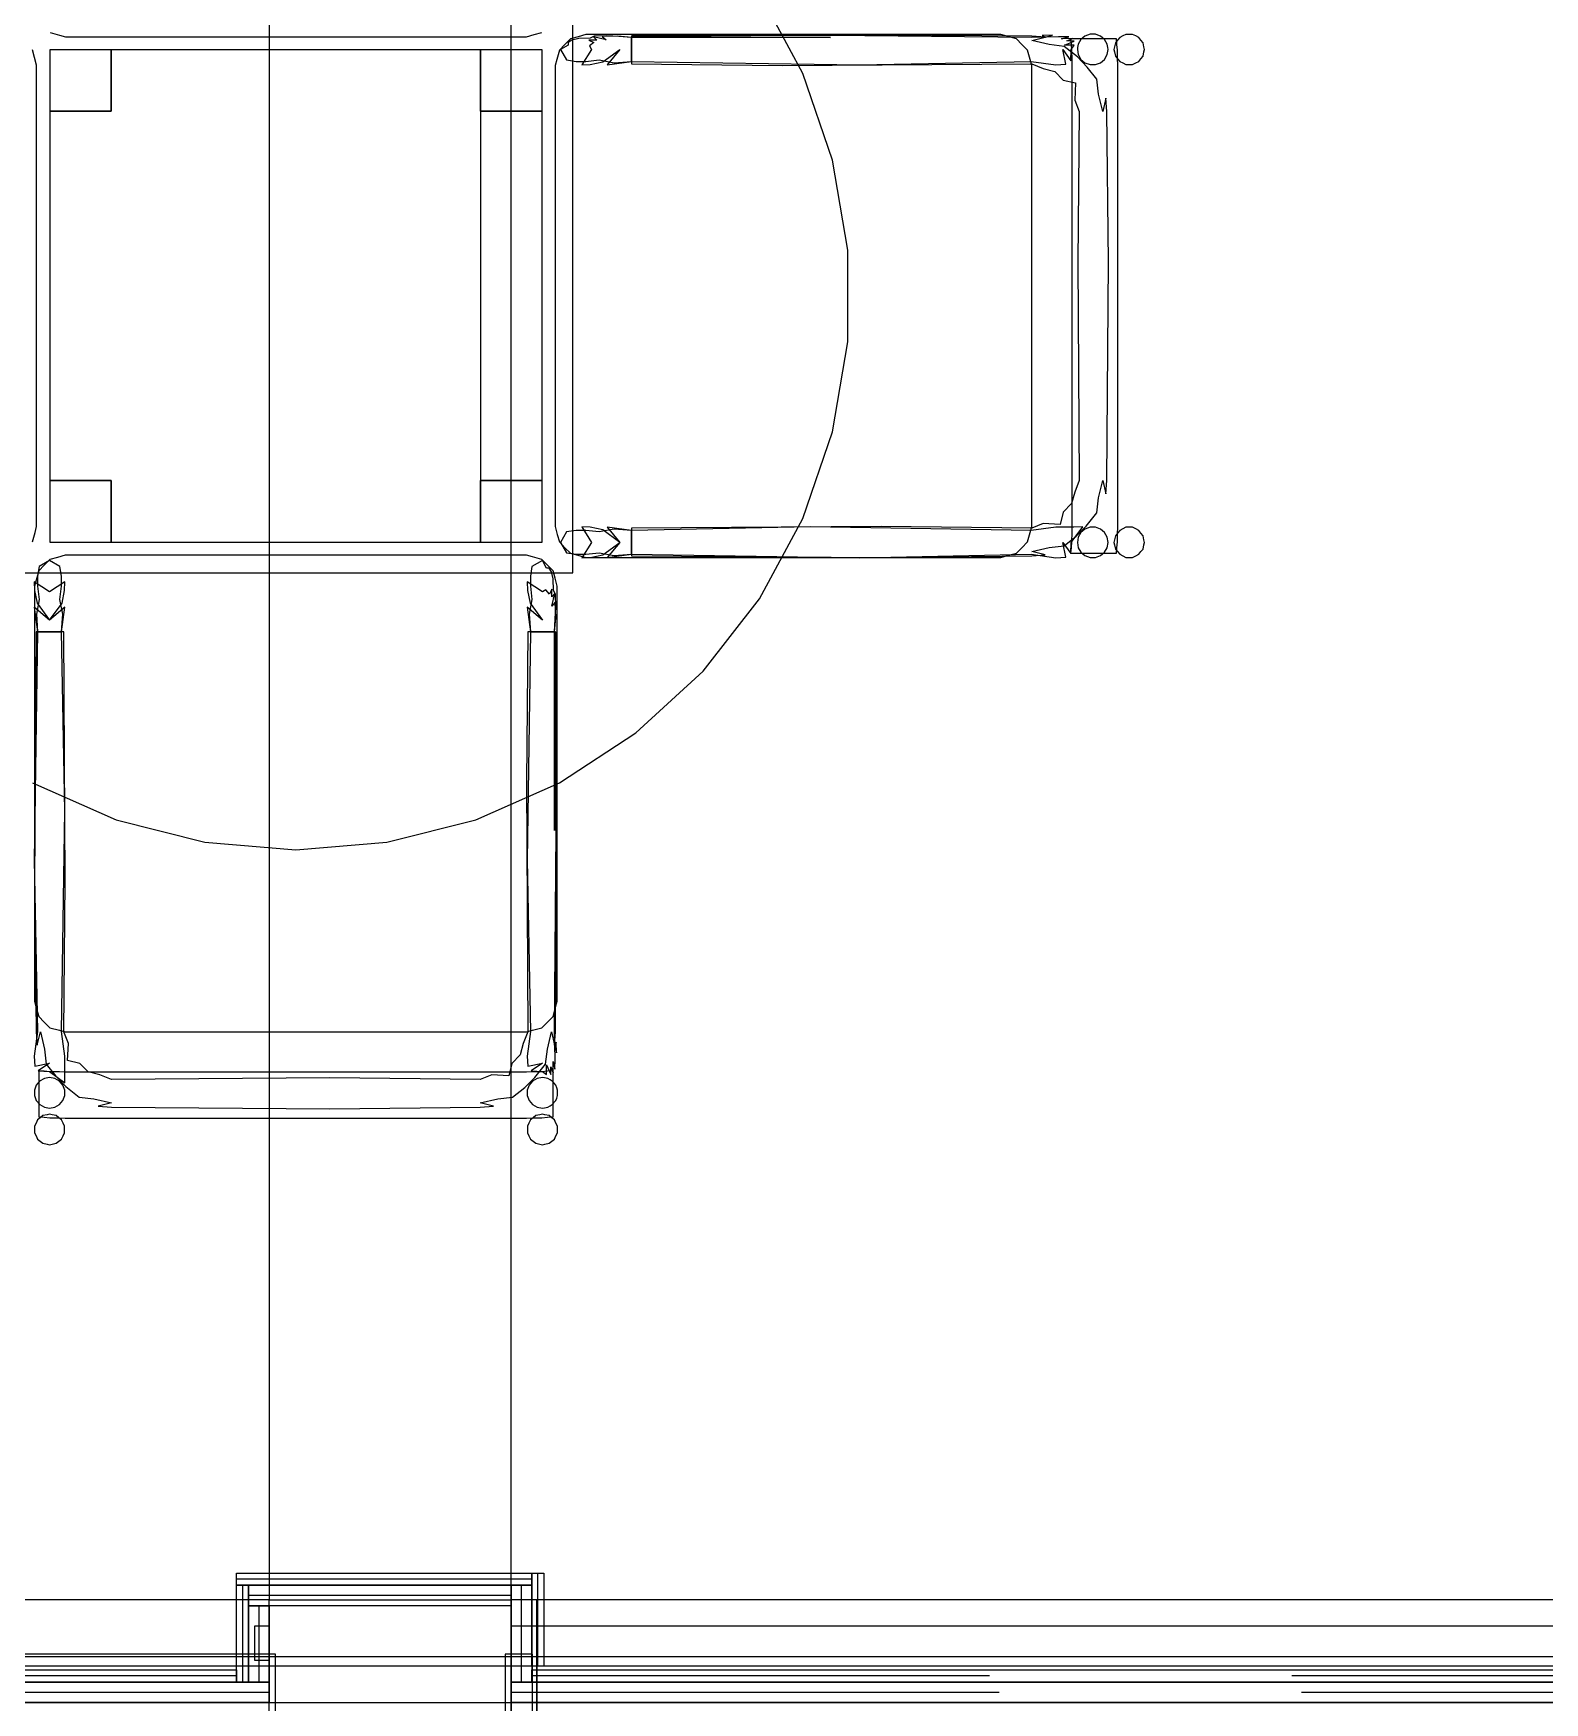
# Model space of a CAD drawing. Extents: x -23.2 to 18.8, y -18.4 to 11.3.
# Drawn here: x 1.469 to 2.718, y -8.394 to -7.015 of the extents above; entities that cross this region are included whole.
import ezdxf

# ---------------------------------------------------------------- set-up
doc = ezdxf.new("R2010")
doc.units = 0
doc.linetypes.add('DASHED', pattern=[0.75, 0.5, -0.25])
for name, color, linetype in [('COVERING', 8, 'CONTINUOUS'), ('EJE_MUROS', 8, 'CONTINUOUS'), ('FURNISHINGELEMENT', 8, 'CONTINUOUS'), ('LOSAS', 3, 'CONTINUOUS'), ('MUROS', 7, 'CONTINUOUS'), ('VIGAS', 5, 'CONTINUOUS')]:
    doc.layers.add(name, color=color, linetype=linetype)

msp = doc.modelspace()

# ---------------------------------------------------------------- linework, layer by layer
at = {"layer": 'COVERING'}
msp.add_line((-5.4478, -8.3941), (3.7638, -8.3941), dxfattribs=at)
at = {"layer": 'EJE_MUROS', "linetype": 'DASHED'}
for p, q in [((1.8858, -8.364), (1.8858, -8.2871)), ((1.8808, -8.2921), (1.6368, -8.2921)), ((1.6418, -8.2971), (1.6418, -8.3771)), ((1.8723, -8.3771), (1.8723, -8.2971)), ((1.8638, -8.3056), (1.6468, -8.3056)), ((1.6553, -8.3141), (1.6553, -8.3771)), ((1.6368, -8.3721), (-3.5592, -8.3721)), ((3.7588, -8.3721), (1.8808, -8.3721)), ((1.6638, -8.3856), (-3.5592, -8.3856)), ((3.7668, -8.3856), (1.8638, -8.3856))]:
    msp.add_line(p, q, dxfattribs=at)
at = {"layer": 'FURNISHINGELEMENT'}
for p, q in [((2.1048, -7.0483, 4.202), (2.0688, -6.9819, 4.202)), ((1.9146, -7.4608, 4.1639), (1.9146, -7.0033, 4.1639)), ((1.4827, -7.0145, 3.8972), (1.4905, -7.0166, 3.8972)), ((1.4905, -7.0166, 3.8972), (1.4954, -7.0179, 3.8972)), ((1.4954, -7.0179, 3.8972), (1.8764, -7.0179, 3.8972)), ((1.8764, -7.0179, 3.8972), (1.8827, -7.0162, 3.8972)), ((1.8827, -7.0162, 3.8972), (1.8891, -7.0145, 3.8972)), ((1.9191, -7.0179, 3.8972), (1.9128, -7.0196, 3.8972)), ((1.9255, -7.0162, 3.8972), (1.9191, -7.0179, 3.8972)), ((2.2684, -7.0162, 3.8972), (1.9255, -7.0162, 3.8972)), ((1.9322, -7.0175, 3.8438), (1.9291, -7.0192, 3.8444)), ((1.9422, -7.0206, 3.4686), (1.9317, -7.018, 3.4734)), ((1.9317, -7.018, 3.4734), (1.9344, -7.0208, 3.4747)), ((1.9427, -7.0172, 3.8487), (1.9322, -7.0175, 3.8438)), ((1.9518, -7.0175, 3.4606), (1.9389, -7.0178, 3.467)), ((1.9389, -7.0178, 3.467), (1.9422, -7.0206, 3.4686)), ((1.9527, -7.0178, 3.8525), (1.9427, -7.0172, 3.8487)), ((1.9632, -7.0185, 3.4606), (1.9518, -7.0175, 3.4606)), ((1.9632, -7.0185, 3.8543), (1.9527, -7.0178, 3.8525)), ((2.0876, -7.0162, 3.4527), (1.9632, -7.0175, 3.4582)), ((2.1283, -7.017, 3.8519), (1.9632, -7.0172, 3.8518)), ((1.9632, -7.0172, 3.8518), (2.1275, -7.0185, 3.8543)), ((1.9632, -7.0175, 3.4582), (1.9632, -7.021, 3.4626)), ((1.9632, -7.0207, 3.4624), (1.9632, -7.0185, 3.4606)), ((2.1275, -7.0185, 3.8543), (1.9632, -7.0185, 3.8543)), ((2.2938, -7.0175, 3.4582), (2.0876, -7.0162, 3.4527)), ((2.2934, -7.0185, 3.8543), (2.1283, -7.017, 3.8519)), ((2.2733, -7.0175, 3.8972), (2.2684, -7.0162, 3.8972)), ((2.2811, -7.0196, 3.8972), (2.2733, -7.0175, 3.8972)), ((2.3051, -7.0182, 3.8555), (2.2934, -7.0185, 3.8543)), ((2.3048, -7.0184, 3.4527), (2.2938, -7.0175, 3.4582)), ((2.2938, -7.021, 3.4626), (2.3048, -7.0184, 3.4527)), ((2.3111, -7.0167, 3.855), (2.3024, -7.017, 3.853)), ((2.3024, -7.017, 3.853), (2.3051, -7.0182, 3.8555)), ((2.3051, -7.0182, 3.8555), (2.3111, -7.0167, 3.855)), ((2.316, -7.0179, 3.8598), (2.3051, -7.0182, 3.8555)), ((2.3246, -7.0181, 3.867), (2.316, -7.0179, 3.8598)), ((2.3184, -7.0196, 3.8639), (2.3246, -7.0181, 3.867)), ((2.3378, -7.0174, 3.8975), (2.3361, -7.0188, 3.8976)), ((2.3399, -7.0166, 3.8974), (2.3378, -7.0174, 3.8975)), ((2.342, -7.0159, 3.8973), (2.3399, -7.0166, 3.8974)), ((2.3464, -7.0159, 3.8971), (2.342, -7.0159, 3.8973)), ((2.3484, -7.0166, 3.897), (2.3464, -7.0159, 3.8971)), ((2.3505, -7.0174, 3.8969), (2.3484, -7.0166, 3.897)), ((2.3539, -7.0202, 3.8968), (2.3505, -7.0174, 3.8969)), ((2.3665, -7.0185, 4.243), (2.3647, -7.0207, 4.2432)), ((2.369, -7.0172, 4.2428), (2.3665, -7.0185, 4.243)), ((2.3715, -7.016, 4.2426), (2.369, -7.0172, 4.2428)), ((2.3744, -7.016, 4.2423), (2.3715, -7.016, 4.2426)), ((2.3772, -7.016, 4.2421), (2.3744, -7.016, 4.2423)), ((2.3797, -7.0172, 4.2419), (2.3772, -7.016, 4.2421)), ((2.3823, -7.0185, 4.2416), (2.3797, -7.0172, 4.2419)), ((2.384, -7.0207, 4.2415), (2.3823, -7.0185, 4.2416)), ((1.4699, -7.0352, 3.8972), (1.4682, -7.0288, 3.8972)), ((1.5333, -7.0287, 4.0877), (1.4825, -7.0287, 4.0877)), ((1.4825, -7.0287, 4.0877), (1.4825, -7.0795, 4.0877)), ((1.8384, -7.0287, 3.7194), (1.5333, -7.0287, 3.7194)), ((1.5333, -7.0287, 3.7194), (1.5333, -7.0795, 3.7194)), ((1.8384, -7.0287, 3.6686), (1.5333, -7.0287, 3.6686)), ((1.5333, -7.0287, 3.6686), (1.5333, -7.0795, 3.6686)), ((1.5333, -7.0795, 4.0877), (1.5333, -7.0287, 4.0877)), ((1.8384, -7.0287, 4.0877), (1.8384, -7.0795, 4.0877)), ((1.8892, -7.0287, 4.0877), (1.8384, -7.0287, 4.0877)), ((1.8384, -7.0795, 3.7194), (1.8384, -7.0287, 3.7194)), ((1.8384, -7.0795, 3.6686), (1.8384, -7.0287, 3.6686)), ((1.8892, -7.0795, 4.0877), (1.8892, -7.0287, 4.0877)), ((1.9035, -7.0289, 3.8972), (1.9014, -7.0367, 3.8972)), ((1.9081, -7.0243, 3.8972), (1.9035, -7.0289, 3.8972)), ((1.9108, -7.0249, 3.8306), (1.9045, -7.0284, 3.8199)), ((1.9045, -7.0284, 3.8199), (1.9093, -7.037, 3.8223)), ((1.9128, -7.0196, 3.8972), (1.9081, -7.0243, 3.8972)), ((1.9137, -7.0208, 3.8312), (1.9107, -7.0227, 3.8289)), ((1.9107, -7.0227, 3.8289), (1.9108, -7.0249, 3.8306)), ((1.9195, -7.0194, 3.8365), (1.9137, -7.0208, 3.8312)), ((1.9291, -7.0192, 3.8444), (1.9195, -7.0194, 3.8365)), ((1.9302, -7.0284, 3.4844), (1.922, -7.0411, 3.475)), ((1.9344, -7.0208, 3.4747), (1.928, -7.0208, 3.4832)), ((1.928, -7.0208, 3.4832), (1.932, -7.0226, 3.4792)), ((1.932, -7.0226, 3.4792), (1.9285, -7.0255, 3.4869)), ((1.9285, -7.0255, 3.4869), (1.9302, -7.0284, 3.4844)), ((1.9395, -7.0386, 3.4672), (1.9536, -7.0284, 3.4679)), ((1.9536, -7.0284, 3.4679), (1.943, -7.041, 3.4583)), ((1.9632, -7.0229, 3.4641), (1.9632, -7.0207, 3.4624)), ((1.9632, -7.021, 3.4626), (1.9632, -7.0261, 3.4651)), ((1.9632, -7.0256, 3.4648), (1.9632, -7.0229, 3.4641)), ((1.9632, -7.0284, 3.4654), (1.9632, -7.0256, 3.4648)), ((1.9632, -7.0261, 3.4651), (1.9632, -7.0318, 3.4651)), ((1.9632, -7.0339, 3.4641), (1.9632, -7.0284, 3.4654)), ((1.9632, -7.0318, 3.4651), (1.9632, -7.0369, 3.4626)), ((2.2857, -7.0243, 3.8972), (2.2811, -7.0196, 3.8972)), ((2.2904, -7.0289, 3.8972), (2.2857, -7.0243, 3.8972)), ((2.2925, -7.0367, 3.8972), (2.2904, -7.0289, 3.8972)), ((2.3081, -7.0244, 3.4637), (2.2938, -7.021, 3.4626)), ((2.3205, -7.0259, 3.4613), (2.3081, -7.0244, 3.4637)), ((2.3277, -7.0195, 3.8734), (2.3184, -7.0196, 3.8639)), ((2.3221, -7.0406, 3.8598), (2.3196, -7.0284, 3.8714)), ((2.3196, -7.0284, 3.8714), (2.326, -7.0377, 3.8705)), ((2.3315, -7.0346, 3.4626), (2.3205, -7.0259, 3.4613)), ((2.3209, -7.0249, 3.8701), (2.3289, -7.0215, 3.8785)), ((2.3288, -7.0249, 3.882), (2.3209, -7.0249, 3.8701)), ((2.3227, -7.0213, 3.8696), (2.3277, -7.0195, 3.8734)), ((2.3289, -7.0215, 3.8785), (2.3227, -7.0213, 3.8696)), ((2.3638, -7.0196, 4.2305), (2.3259, -7.0196, 4.2338)), ((2.3259, -7.0196, 4.2338), (2.3263, -7.0243, 4.2384)), ((2.326, -7.0377, 3.8705), (2.3265, -7.0284, 3.8785)), ((2.3263, -7.0243, 4.2384), (2.3267, -7.0289, 4.2431)), ((2.3265, -7.0284, 3.8785), (2.3288, -7.0249, 3.882)), ((2.3267, -7.0289, 4.2431), (2.3269, -7.0367, 4.2452)), ((2.3317, -7.0269, 3.8977), (2.3315, -7.0284, 3.8978)), ((2.3315, -7.0284, 3.8978), (2.3322, -7.0327, 3.8977)), ((2.3322, -7.0241, 3.8977), (2.3317, -7.0269, 3.8977)), ((2.3333, -7.0221, 3.8977), (2.3322, -7.0241, 3.8977)), ((2.3344, -7.0202, 3.8976), (2.3333, -7.0221, 3.8977)), ((2.3361, -7.0188, 3.8976), (2.3344, -7.0202, 3.8976)), ((2.355, -7.0221, 3.8967), (2.3539, -7.0202, 3.8968)), ((2.3561, -7.0241, 3.8967), (2.355, -7.0221, 3.8967)), ((2.3566, -7.0269, 3.8967), (2.3561, -7.0241, 3.8967)), ((2.3561, -7.0327, 3.8967), (2.3569, -7.0284, 3.8966)), ((2.3569, -7.0284, 3.8966), (2.3566, -7.0269, 3.8967)), ((2.3622, -7.0263, 4.2434), (2.3617, -7.0284, 4.2434)), ((2.3617, -7.0284, 4.2434), (2.3622, -7.0305, 4.2434)), ((2.363, -7.0229, 4.2433), (2.3622, -7.0263, 4.2434)), ((2.3622, -7.0305, 4.2434), (2.363, -7.0339, 4.2433)), ((2.3647, -7.0207, 4.2432), (2.363, -7.0229, 4.2433)), ((2.3642, -7.0243, 4.2351), (2.3638, -7.0196, 4.2305)), ((2.3646, -7.0289, 4.2398), (2.3642, -7.0243, 4.2351)), ((2.3648, -7.0353, 4.2415), (2.3646, -7.0289, 4.2398)), ((2.3858, -7.0229, 4.2413), (2.384, -7.0207, 4.2415)), ((2.3865, -7.0263, 4.2413), (2.3858, -7.0229, 4.2413)), ((2.3858, -7.0339, 4.2413), (2.3865, -7.0305, 4.2413)), ((2.387, -7.0284, 4.2412), (2.3865, -7.0263, 4.2413)), ((2.3865, -7.0305, 4.2413), (2.387, -7.0284, 4.2412)), ((1.4716, -7.0415, 3.8972), (1.4699, -7.0352, 3.8972)), ((1.4716, -7.4225, 3.8972), (1.4716, -7.0415, 3.8972)), ((1.9014, -7.0367, 3.8972), (1.9001, -7.0416, 3.8972)), ((1.9001, -7.0416, 3.8972), (1.9001, -7.4226, 3.8972)), ((1.9093, -7.037, 3.8223), (1.9173, -7.0383, 3.8323)), ((1.9173, -7.0383, 3.8323), (1.9255, -7.0383, 3.8407)), ((1.922, -7.0411, 3.475), (1.9291, -7.0408, 3.4695)), ((1.9255, -7.0383, 3.8407), (1.9365, -7.037, 3.8495)), ((1.9291, -7.0408, 3.4695), (1.9395, -7.0386, 3.4672)), ((1.9365, -7.037, 3.8495), (1.9488, -7.0394, 3.851)), ((1.943, -7.041, 3.4583), (1.9632, -7.0383, 3.4606)), ((1.9488, -7.0394, 3.851), (1.9632, -7.0383, 3.8543)), ((1.9632, -7.0383, 3.4606), (1.9632, -7.0339, 3.4641)), ((1.9632, -7.0369, 3.4626), (1.9632, -7.0404, 3.4582)), ((1.9632, -7.0383, 3.8543), (2.1518, -7.0411, 3.8464)), ((1.9632, -7.0404, 3.4582), (2.0876, -7.0416, 3.4527)), ((2.0876, -7.0416, 3.4527), (2.2938, -7.0404, 3.4582)), ((2.1518, -7.0411, 3.8464), (2.2934, -7.0383, 3.8543)), ((2.2938, -7.0416, 3.8972), (2.2925, -7.0367, 3.8972)), ((2.2934, -7.0383, 3.8543), (2.3138, -7.041, 3.8519)), ((2.2938, -7.0404, 3.4582), (2.3033, -7.0442, 3.4527)), ((2.2938, -7.4226, 3.8972), (2.2938, -7.0416, 3.8972)), ((2.3033, -7.0442, 3.4527), (2.3128, -7.0467, 3.4527)), ((2.3138, -7.041, 3.8519), (2.3221, -7.0406, 3.8598)), ((2.3269, -7.0367, 4.2452), (2.327, -7.0416, 4.2465)), ((2.327, -7.0416, 4.2465), (2.327, -7.4226, 4.2465)), ((2.3397, -7.043, 3.4626), (2.3315, -7.0346, 3.4626)), ((2.3322, -7.0327, 3.8977), (2.3344, -7.0366, 3.8976)), ((2.3344, -7.0366, 3.8976), (2.3378, -7.0394, 3.8975)), ((2.3378, -7.0394, 3.8975), (2.342, -7.0409, 3.8973)), ((2.3476, -7.053, 3.4613), (2.3397, -7.043, 3.4626)), ((2.342, -7.0409, 3.8973), (2.3464, -7.0409, 3.8971)), ((2.3464, -7.0409, 3.8971), (2.3505, -7.0394, 3.8969)), ((2.3505, -7.0394, 3.8969), (2.3539, -7.0366, 3.8968)), ((2.3539, -7.0366, 3.8968), (2.3561, -7.0327, 3.8967)), ((2.363, -7.0339, 4.2433), (2.3647, -7.0361, 4.2432)), ((2.3647, -7.0361, 4.2432), (2.3665, -7.0383, 4.243)), ((2.3649, -7.0416, 4.2431), (2.3648, -7.0353, 4.2415)), ((2.3649, -7.4226, 4.2431), (2.3649, -7.0416, 4.2431)), ((2.3665, -7.0383, 4.243), (2.369, -7.0396, 4.2428)), ((2.369, -7.0396, 4.2428), (2.3715, -7.0408, 4.2426)), ((2.3715, -7.0408, 4.2426), (2.3744, -7.0408, 4.2423)), ((2.3744, -7.0408, 4.2423), (2.3772, -7.0408, 4.2421)), ((2.3772, -7.0408, 4.2421), (2.3797, -7.0396, 4.2419)), ((2.3797, -7.0396, 4.2419), (2.3823, -7.0383, 4.2416)), ((2.3823, -7.0383, 4.2416), (2.384, -7.0361, 4.2415)), ((2.384, -7.0361, 4.2415), (2.3858, -7.0339, 4.2413)), ((2.1293, -7.1198, 4.202), (2.1048, -7.0483, 4.202)), ((2.3128, -7.0467, 3.4527), (2.3198, -7.0537, 3.4527)), ((2.3198, -7.0537, 3.4527), (2.33, -7.0561, 3.4629)), ((2.33, -7.0561, 3.4629), (2.3293, -7.0702, 3.4527)), ((2.3491, -7.0654, 3.4637), (2.3476, -7.053, 3.4613)), ((2.3293, -7.0702, 3.4527), (2.3331, -7.0797, 3.4582)), ((2.3525, -7.0797, 3.4626), (2.3491, -7.0654, 3.4637)), ((2.3551, -7.0687, 3.4527), (2.3525, -7.0797, 3.4626)), ((2.356, -7.0797, 3.4582), (2.3551, -7.0687, 3.4527)), ((1.5333, -7.0795, 3.7194), (1.4825, -7.0795, 3.7194)), ((1.4825, -7.0795, 3.7194), (1.4825, -7.3846, 3.7194)), ((1.5333, -7.0795, 3.6686), (1.4825, -7.0795, 3.6686)), ((1.4825, -7.0795, 3.6686), (1.4825, -7.3846, 3.6686)), ((1.4825, -7.0795, 4.0877), (1.5333, -7.0795, 4.0877)), ((1.8384, -7.0795, 4.0877), (1.8892, -7.0795, 4.0877)), ((1.8384, -7.0795, 3.6686), (1.8384, -7.3846, 3.6686)), ((1.8892, -7.0795, 3.6686), (1.8384, -7.0795, 3.6686)), ((1.8384, -7.0795, 3.7194), (1.8384, -7.3846, 3.7194)), ((1.8892, -7.0795, 3.7194), (1.8384, -7.0795, 3.7194)), ((1.8892, -7.0795, 3.7194), (1.8384, -7.0795, 3.7194)), ((1.8892, -7.0795, 3.6686), (1.8384, -7.0795, 3.6686)), ((1.8892, -7.3846, 3.6686), (1.8892, -7.0795, 3.6686)), ((1.8892, -7.3846, 3.7194), (1.8892, -7.0795, 3.7194)), ((1.8892, -7.3846, 3.7194), (1.8892, -7.0795, 3.7194)), ((1.8892, -7.3846, 3.6686), (1.8892, -7.0795, 3.6686)), ((2.3331, -7.0797, 3.4582), (2.3319, -7.2042, 3.4527)), ((2.3573, -7.2042, 3.4527), (2.356, -7.0797, 3.4582)), ((2.1418, -7.1943, 4.202), (2.1293, -7.1198, 4.202)), ((2.1418, -7.2699, 4.202), (2.1418, -7.1943, 4.202)), ((2.3319, -7.2042, 3.4527), (2.3331, -7.3845, 3.4582)), ((2.356, -7.3845, 3.4582), (2.3573, -7.2042, 3.4527)), ((2.1293, -7.3444, 4.202), (2.1418, -7.2699, 4.202)), ((2.1048, -7.4159, 4.202), (2.1293, -7.3444, 4.202)), ((1.4825, -7.3846, 3.7194), (1.5333, -7.3846, 3.7194)), ((1.4825, -7.3846, 3.6686), (1.5333, -7.3846, 3.6686)), ((1.5333, -7.3846, 4.0877), (1.4825, -7.3846, 4.0877)), ((1.4825, -7.3846, 4.0877), (1.4825, -7.4354, 4.0877)), ((1.5333, -7.3846, 3.7194), (1.5333, -7.4354, 3.7194)), ((1.5333, -7.3846, 3.6686), (1.5333, -7.4354, 3.6686)), ((1.5333, -7.4354, 4.0877), (1.5333, -7.3846, 4.0877)), ((1.8384, -7.3846, 3.6686), (1.8892, -7.3846, 3.6686)), ((1.8384, -7.3846, 3.7194), (1.8892, -7.3846, 3.7194)), ((1.8384, -7.4354, 3.7194), (1.8384, -7.3846, 3.7194)), ((1.8384, -7.3846, 3.7194), (1.8892, -7.3846, 3.7194)), ((1.8384, -7.4354, 3.6686), (1.8384, -7.3846, 3.6686)), ((1.8384, -7.3846, 3.6686), (1.8892, -7.3846, 3.6686)), ((1.8892, -7.3846, 4.0877), (1.8384, -7.3846, 4.0877)), ((1.8384, -7.3846, 4.0877), (1.8384, -7.4354, 4.0877)), ((1.8892, -7.4354, 4.0877), (1.8892, -7.3846, 4.0877)), ((2.3331, -7.3845, 3.4582), (2.3293, -7.3941, 3.4527)), ((2.3491, -7.3989, 3.4637), (2.3525, -7.3845, 3.4626)), ((2.3525, -7.3845, 3.4626), (2.3551, -7.3955, 3.4527)), ((2.3551, -7.3955, 3.4527), (2.356, -7.3845, 3.4582)), ((2.3268, -7.4036, 3.4527), (2.3198, -7.4106, 3.4527)), ((2.3293, -7.3941, 3.4527), (2.3268, -7.4036, 3.4527)), ((2.3476, -7.4112, 3.4613), (2.3491, -7.3989, 3.4637)), ((2.0688, -7.4823, 4.202), (2.1048, -7.4159, 4.202)), ((2.3198, -7.4106, 3.4527), (2.3174, -7.4208, 3.4629)), ((2.3389, -7.4222, 3.4626), (2.3476, -7.4112, 3.4613)), ((1.4682, -7.4352, 3.8972), (1.4703, -7.4274, 3.8972)), ((1.4703, -7.4274, 3.8972), (1.4716, -7.4225, 3.8972)), ((1.9001, -7.4226, 3.8972), (1.9018, -7.429, 3.8972)), ((1.9018, -7.429, 3.8972), (1.9035, -7.4353, 3.8972)), ((1.9093, -7.427, 3.8223), (1.9045, -7.4356, 3.8199)), ((1.9173, -7.4257, 3.8323), (1.9093, -7.427, 3.8223)), ((1.9255, -7.4257, 3.8407), (1.9173, -7.4257, 3.8323)), ((1.9291, -7.4232, 3.4695), (1.922, -7.4229, 3.475)), ((1.922, -7.4229, 3.475), (1.9302, -7.4356, 3.4844)), ((1.9365, -7.427, 3.8495), (1.9255, -7.4257, 3.8407)), ((1.9395, -7.4254, 3.4672), (1.9291, -7.4232, 3.4695)), ((1.9488, -7.4246, 3.851), (1.9365, -7.427, 3.8495)), ((1.9536, -7.4356, 3.4679), (1.9395, -7.4254, 3.4672)), ((1.9632, -7.4257, 3.4606), (1.943, -7.423, 3.4583)), ((1.943, -7.423, 3.4583), (1.9536, -7.4356, 3.4679)), ((1.9632, -7.4257, 3.8543), (1.9488, -7.4246, 3.851)), ((2.1693, -7.4226, 3.4527), (1.9632, -7.4239, 3.4582)), ((2.1111, -7.4229, 3.8457), (1.9632, -7.4257, 3.8543)), ((1.9632, -7.4239, 3.4582), (1.9632, -7.4274, 3.4626)), ((1.9632, -7.4301, 3.4641), (1.9632, -7.4257, 3.4606)), ((1.9632, -7.4274, 3.4626), (1.9632, -7.4325, 3.4651)), ((1.9632, -7.4356, 3.4654), (1.9632, -7.4301, 3.4641)), ((2.2934, -7.4257, 3.8543), (2.1111, -7.4229, 3.8457)), ((2.2938, -7.4239, 3.4582), (2.1693, -7.4226, 3.4527)), ((2.2904, -7.4353, 3.8972), (2.2925, -7.4275, 3.8972)), ((2.2925, -7.4275, 3.8972), (2.2938, -7.4226, 3.8972)), ((2.3138, -7.423, 3.8519), (2.2934, -7.4257, 3.8543)), ((2.3033, -7.4201, 3.4527), (2.2938, -7.4239, 3.4582)), ((2.3174, -7.4208, 3.4629), (2.3033, -7.4201, 3.4527)), ((2.322, -7.423, 3.8566), (2.3138, -7.423, 3.8519)), ((2.3205, -7.4384, 3.4613), (2.3305, -7.4304, 3.4626)), ((2.3287, -7.423, 3.863), (2.322, -7.423, 3.8566)), ((2.3265, -7.4356, 3.8785), (2.3359, -7.4229, 3.8696)), ((2.3269, -7.4275, 4.2452), (2.3267, -7.4353, 4.2431)), ((2.327, -7.4226, 4.2465), (2.3269, -7.4275, 4.2452)), ((2.3359, -7.4229, 3.8696), (2.3287, -7.423, 3.863)), ((2.3305, -7.4304, 3.4626), (2.3389, -7.4222, 3.4626)), ((2.3322, -7.4313, 3.8977), (2.3315, -7.4356, 3.8978)), ((2.3344, -7.4274, 3.8976), (2.3322, -7.4313, 3.8977)), ((2.3378, -7.4246, 3.8975), (2.3344, -7.4274, 3.8976)), ((2.342, -7.4231, 3.8973), (2.3378, -7.4246, 3.8975)), ((2.3464, -7.4231, 3.8971), (2.342, -7.4231, 3.8973)), ((2.3505, -7.4246, 3.8969), (2.3464, -7.4231, 3.8971)), ((2.3539, -7.4274, 3.8968), (2.3505, -7.4246, 3.8969)), ((2.3561, -7.4313, 3.8967), (2.3539, -7.4274, 3.8968)), ((2.3569, -7.4356, 3.8966), (2.3561, -7.4313, 3.8967)), ((2.363, -7.4301, 4.2433), (2.3622, -7.4335, 4.2434)), ((2.3647, -7.4279, 4.2432), (2.363, -7.4301, 4.2433)), ((2.3646, -7.4353, 4.2398), (2.3648, -7.429, 4.2415)), ((2.3665, -7.4257, 4.243), (2.3647, -7.4279, 4.2432)), ((2.3648, -7.429, 4.2415), (2.3649, -7.4226, 4.2431)), ((2.369, -7.4245, 4.2428), (2.3665, -7.4257, 4.243)), ((2.3715, -7.4232, 4.2426), (2.369, -7.4245, 4.2428)), ((2.3744, -7.4232, 4.2423), (2.3715, -7.4232, 4.2426)), ((2.3772, -7.4232, 4.2421), (2.3744, -7.4232, 4.2423)), ((2.3797, -7.4245, 4.2419), (2.3772, -7.4232, 4.2421)), ((2.3823, -7.4257, 4.2416), (2.3797, -7.4245, 4.2419)), ((2.384, -7.4279, 4.2415), (2.3823, -7.4257, 4.2416)), ((2.3858, -7.4301, 4.2413), (2.384, -7.4279, 4.2415)), ((2.3865, -7.4335, 4.2413), (2.3858, -7.4301, 4.2413)), ((1.4825, -7.4354, 4.0877), (1.5333, -7.4354, 4.0877)), ((1.5333, -7.4354, 3.7194), (1.8384, -7.4354, 3.7194)), ((1.5333, -7.4354, 3.6686), (1.8384, -7.4354, 3.6686)), ((1.8384, -7.4354, 4.0877), (1.8892, -7.4354, 4.0877)), ((1.9035, -7.4353, 3.8972), (1.9081, -7.44, 3.8972)), ((1.9045, -7.4356, 3.8199), (1.9093, -7.4442, 3.8223)), ((1.9081, -7.44, 3.8972), (1.9128, -7.4446, 3.8972)), ((1.9093, -7.4442, 3.8223), (1.9173, -7.4455, 3.8323)), ((1.9128, -7.4446, 3.8972), (1.9206, -7.4467, 3.8972)), ((1.9173, -7.4455, 3.8323), (1.9255, -7.4455, 3.8407)), ((1.9302, -7.4356, 3.4844), (1.922, -7.4483, 3.475)), ((1.9255, -7.4455, 3.8407), (1.9365, -7.4442, 3.8495)), ((1.9291, -7.448, 3.4695), (1.9395, -7.4459, 3.4672)), ((1.9365, -7.4442, 3.8495), (1.9488, -7.4466, 3.851)), ((1.9395, -7.4459, 3.4672), (1.9536, -7.4356, 3.4679)), ((1.9536, -7.4356, 3.4679), (1.943, -7.4482, 3.4583)), ((1.943, -7.4482, 3.4583), (1.9632, -7.4455, 3.4606)), ((1.9488, -7.4466, 3.851), (1.9632, -7.4455, 3.8543)), ((1.9632, -7.4325, 3.4651), (1.9632, -7.4382, 3.4651)), ((1.9632, -7.4411, 3.4641), (1.9632, -7.4356, 3.4654)), ((1.9632, -7.4382, 3.4651), (1.9632, -7.4433, 3.4626)), ((1.9632, -7.4455, 3.4606), (1.9632, -7.4411, 3.4641)), ((1.9632, -7.4433, 3.4626), (1.9632, -7.4468, 3.4582)), ((1.9632, -7.4455, 3.8543), (2.1518, -7.4483, 3.8464)), ((2.1518, -7.4483, 3.8464), (2.2934, -7.4455, 3.8543)), ((2.2747, -7.4463, 3.8972), (2.2811, -7.4446, 3.8972)), ((2.2811, -7.4446, 3.8972), (2.2857, -7.44, 3.8972)), ((2.2857, -7.44, 3.8972), (2.2904, -7.4353, 3.8972)), ((2.2934, -7.4455, 3.8543), (2.3138, -7.4483, 3.8519)), ((2.2938, -7.4433, 3.4626), (2.3081, -7.4399, 3.4637)), ((2.3048, -7.4458, 3.4527), (2.2938, -7.4433, 3.4626)), ((2.2938, -7.4468, 3.4582), (2.3048, -7.4458, 3.4527)), ((2.3081, -7.4399, 3.4637), (2.3205, -7.4384, 3.4613)), ((2.3221, -7.4478, 3.8598), (2.3196, -7.4356, 3.8714)), ((2.3196, -7.4356, 3.8714), (2.326, -7.4449, 3.8705)), ((2.3263, -7.44, 4.2384), (2.3259, -7.4446, 4.2338)), ((2.3259, -7.4446, 4.2338), (2.3638, -7.4446, 4.2305)), ((2.326, -7.4449, 3.8705), (2.3265, -7.4356, 3.8785)), ((2.3267, -7.4353, 4.2431), (2.3263, -7.44, 4.2384)), ((2.3315, -7.4356, 3.8978), (2.3322, -7.44, 3.8977)), ((2.3322, -7.44, 3.8977), (2.3344, -7.4438, 3.8976)), ((2.3344, -7.4438, 3.8976), (2.3378, -7.4466, 3.8975)), ((2.3505, -7.4466, 3.8969), (2.3539, -7.4438, 3.8968)), ((2.3539, -7.4438, 3.8968), (2.3561, -7.44, 3.8967)), ((2.3561, -7.44, 3.8967), (2.3569, -7.4356, 3.8966)), ((2.3622, -7.4335, 4.2434), (2.3617, -7.4356, 4.2434)), ((2.3617, -7.4356, 4.2434), (2.3622, -7.4377, 4.2434)), ((2.3622, -7.4377, 4.2434), (2.363, -7.4411, 4.2433)), ((2.363, -7.4411, 4.2433), (2.3647, -7.4433, 4.2432)), ((2.3638, -7.4446, 4.2305), (2.3642, -7.44, 4.2351)), ((2.3642, -7.44, 4.2351), (2.3646, -7.4353, 4.2398)), ((2.3647, -7.4433, 4.2432), (2.3665, -7.4455, 4.243)), ((2.3665, -7.4455, 4.243), (2.369, -7.4468, 4.2428)), ((2.3797, -7.4468, 4.2419), (2.3823, -7.4455, 4.2416)), ((2.3823, -7.4455, 4.2416), (2.384, -7.4433, 4.2415)), ((2.384, -7.4433, 4.2415), (2.3858, -7.4411, 4.2413)), ((2.3858, -7.4411, 4.2413), (2.3865, -7.4377, 4.2413)), ((2.387, -7.4356, 4.2412), (2.3865, -7.4335, 4.2413)), ((2.3865, -7.4377, 4.2413), (2.387, -7.4356, 4.2412)), ((1.4733, -7.459, 3.8972), (1.4712, -7.4668, 3.8972)), ((1.4737, -7.4555, 3.8223), (1.4724, -7.4635, 3.8323)), ((1.4779, -7.4544, 3.8972), (1.4733, -7.459, 3.8972)), ((1.4823, -7.4507, 3.8199), (1.4737, -7.4555, 3.8223)), ((1.4826, -7.4497, 3.8972), (1.4779, -7.4544, 3.8972)), ((1.4909, -7.4555, 3.8223), (1.4823, -7.4507, 3.8199)), ((1.4889, -7.448, 3.8972), (1.4826, -7.4497, 3.8972)), ((1.4953, -7.4463, 3.8972), (1.4889, -7.448, 3.8972)), ((1.4922, -7.4635, 3.8323), (1.4909, -7.4555, 3.8223)), ((1.8763, -7.4463, 3.8972), (1.4953, -7.4463, 3.8972)), ((1.8812, -7.4476, 3.8972), (1.8763, -7.4463, 3.8972)), ((1.8809, -7.4555, 3.8223), (1.8796, -7.4635, 3.8323)), ((1.8895, -7.4507, 3.8199), (1.8809, -7.4555, 3.8223)), ((1.889, -7.4497, 3.8972), (1.8812, -7.4476, 3.8972)), ((1.8936, -7.4544, 3.8972), (1.889, -7.4497, 3.8972)), ((1.893, -7.457, 3.8306), (1.8895, -7.4507, 3.8199)), ((1.8952, -7.4569, 3.8289), (1.893, -7.457, 3.8306)), ((1.8983, -7.459, 3.8972), (1.8936, -7.4544, 3.8972)), ((1.8971, -7.46, 3.8312), (1.8952, -7.4569, 3.8289)), ((1.8985, -7.4658, 3.8365), (1.8971, -7.46, 3.8312)), ((1.9, -7.4653, 3.8972), (1.8983, -7.459, 3.8972)), ((1.9206, -7.4467, 3.8972), (1.9255, -7.448, 3.8972)), ((1.922, -7.4483, 3.475), (1.9291, -7.448, 3.4695)), ((1.9255, -7.448, 3.8972), (2.2684, -7.448, 3.8972)), ((1.9632, -7.4468, 3.4582), (2.1693, -7.448, 3.4527)), ((2.1693, -7.448, 3.4527), (2.2938, -7.4468, 3.4582)), ((2.2684, -7.448, 3.8972), (2.2747, -7.4463, 3.8972)), ((2.3138, -7.4483, 3.8519), (2.3221, -7.4478, 3.8598)), ((2.3378, -7.4466, 3.8975), (2.342, -7.4481, 3.8973)), ((2.342, -7.4481, 3.8973), (2.3464, -7.4481, 3.8971)), ((2.3464, -7.4481, 3.8971), (2.3505, -7.4466, 3.8969)), ((2.369, -7.4468, 4.2428), (2.3715, -7.448, 4.2426)), ((2.3715, -7.448, 4.2426), (2.3744, -7.448, 4.2423)), ((2.3744, -7.448, 4.2423), (2.3772, -7.448, 4.2421)), ((2.3772, -7.448, 4.2421), (2.3797, -7.4468, 4.2419)), ((1.4571, -7.4608, 4.1639), (1.9146, -7.4608, 4.1639)), ((1.4696, -7.4682, 3.475), (1.4699, -7.4754, 3.4695)), ((1.4823, -7.4764, 3.4844), (1.4696, -7.4682, 3.475)), ((1.4712, -7.4668, 3.8972), (1.4699, -7.4717, 3.8972)), ((1.4699, -7.4717, 3.8972), (1.4699, -7.8146, 3.8972)), ((1.4724, -7.4635, 3.8323), (1.4724, -7.4717, 3.8407)), ((1.4724, -7.4717, 3.8407), (1.4737, -7.4827, 3.8495)), ((1.495, -7.4682, 3.475), (1.4823, -7.4764, 3.4844)), ((1.4909, -7.4827, 3.8495), (1.4922, -7.4717, 3.8407)), ((1.4922, -7.4717, 3.8407), (1.4922, -7.4635, 3.8323)), ((1.4947, -7.4754, 3.4695), (1.495, -7.4682, 3.475)), ((1.8895, -7.4764, 3.4844), (1.8768, -7.4682, 3.475)), ((1.8768, -7.4682, 3.475), (1.8771, -7.4754, 3.4695)), ((1.8796, -7.4635, 3.8323), (1.8796, -7.4717, 3.8407)), ((1.8796, -7.4717, 3.8407), (1.8809, -7.4827, 3.8495)), ((1.8988, -7.4753, 3.8444), (1.8985, -7.4658, 3.8365)), ((1.9017, -7.4717, 3.8972), (1.9, -7.4653, 3.8972)), ((1.9017, -7.8146, 3.8972), (1.9017, -7.4717, 3.8972)), ((1.4699, -7.4754, 3.4695), (1.4721, -7.4858, 3.4672)), ((1.4737, -7.4827, 3.8495), (1.4714, -7.495, 3.851)), ((1.4721, -7.4858, 3.4672), (1.4823, -7.4999, 3.4679)), ((1.4823, -7.4999, 3.4679), (1.4926, -7.4858, 3.4672)), ((1.4933, -7.495, 3.851), (1.4909, -7.4827, 3.8495)), ((1.4926, -7.4858, 3.4672), (1.4947, -7.4754, 3.4695)), ((1.8771, -7.4754, 3.4695), (1.8793, -7.4858, 3.4672)), ((1.8809, -7.4827, 3.8495), (1.8786, -7.495, 3.851)), ((1.8793, -7.4858, 3.4672), (1.8895, -7.4999, 3.4679)), ((1.8924, -7.4747, 3.4869), (1.8895, -7.4764, 3.4844)), ((1.8953, -7.4783, 3.4792), (1.8924, -7.4747, 3.4869)), ((1.8972, -7.4742, 3.4832), (1.8953, -7.4783, 3.4792)), ((1.8972, -7.4807, 3.4747), (1.8972, -7.4742, 3.4832)), ((1.8999, -7.4779, 3.4734), (1.8972, -7.4807, 3.4747)), ((1.8973, -7.4884, 3.4686), (1.8999, -7.4779, 3.4734)), ((1.9001, -7.4851, 3.467), (1.8973, -7.4884, 3.4686)), ((1.9004, -7.4784, 3.8438), (1.8988, -7.4753, 3.8444)), ((1.9005, -7.498, 3.4606), (1.9001, -7.4851, 3.467)), ((1.9007, -7.489, 3.8487), (1.9004, -7.4784, 3.8438)), ((2.0224, -7.5419, 4.202), (2.0688, -7.4823, 4.202)), ((1.4823, -7.4999, 3.4679), (1.4697, -7.4892, 3.4583)), ((1.4697, -7.4892, 3.4583), (1.4724, -7.5094, 3.4606)), ((1.4714, -7.495, 3.851), (1.4724, -7.5094, 3.8543)), ((1.4949, -7.4892, 3.4583), (1.4823, -7.4999, 3.4679)), ((1.4922, -7.5094, 3.4606), (1.4949, -7.4892, 3.4583)), ((1.4922, -7.5094, 3.8543), (1.4933, -7.495, 3.851)), ((1.8895, -7.4999, 3.4679), (1.8769, -7.4892, 3.4583)), ((1.8769, -7.4892, 3.4583), (1.8796, -7.5094, 3.4606)), ((1.8786, -7.495, 3.851), (1.8796, -7.5094, 3.8543)), ((1.8995, -7.5094, 3.4606), (1.9005, -7.498, 3.4606)), ((1.8995, -7.5094, 3.8543), (1.9001, -7.499, 3.8525)), ((1.9001, -7.499, 3.8525), (1.9007, -7.489, 3.8487)), ((1.4724, -7.5094, 3.8543), (1.4696, -7.6981, 3.8464)), ((1.4711, -7.5094, 3.4582), (1.4699, -7.7156, 3.4527)), ((1.4747, -7.5094, 3.4626), (1.4711, -7.5094, 3.4582)), ((1.4724, -7.5094, 3.4606), (1.4768, -7.5094, 3.4641)), ((1.4798, -7.5094, 3.4651), (1.4747, -7.5094, 3.4626)), ((1.4768, -7.5094, 3.4641), (1.4823, -7.5094, 3.4654)), ((1.4854, -7.5094, 3.4651), (1.4798, -7.5094, 3.4651)), ((1.4823, -7.5094, 3.4654), (1.4878, -7.5094, 3.4641)), ((1.4905, -7.5094, 3.4626), (1.4854, -7.5094, 3.4651)), ((1.4878, -7.5094, 3.4641), (1.4922, -7.5094, 3.4606)), ((1.494, -7.5094, 3.4582), (1.4905, -7.5094, 3.4626)), ((1.495, -7.6573, 3.8457), (1.4922, -7.5094, 3.8543)), ((1.4953, -7.7156, 3.4527), (1.494, -7.5094, 3.4582)), ((1.8775, -7.5094, 3.4582), (1.8763, -7.6338, 3.4527)), ((1.8796, -7.5094, 3.8543), (1.8768, -7.6981, 3.8464)), ((1.8811, -7.5094, 3.4626), (1.8775, -7.5094, 3.4582)), ((1.8796, -7.5094, 3.4606), (1.884, -7.5094, 3.4641)), ((1.8862, -7.5094, 3.4651), (1.8811, -7.5094, 3.4626)), ((1.884, -7.5094, 3.4641), (1.8895, -7.5094, 3.4654)), ((1.8918, -7.5094, 3.4651), (1.8862, -7.5094, 3.4651)), ((1.8895, -7.5094, 3.4654), (1.8923, -7.5094, 3.4648)), ((1.8969, -7.5094, 3.4626), (1.8918, -7.5094, 3.4651)), ((1.8923, -7.5094, 3.4648), (1.895, -7.5094, 3.4641)), ((1.895, -7.5094, 3.4641), (1.8972, -7.5094, 3.4624)), ((1.9004, -7.5094, 3.4582), (1.8969, -7.5094, 3.4626)), ((1.8972, -7.5094, 3.4624), (1.8995, -7.5094, 3.4606)), ((1.9007, -7.5094, 3.8518), (1.8995, -7.6737, 3.8543)), ((1.8995, -7.6737, 3.8543), (1.8995, -7.5094, 3.8543)), ((1.9017, -7.6338, 3.4527), (1.9004, -7.5094, 3.4582)), ((1.901, -7.6745, 3.8519), (1.9007, -7.5094, 3.8518)), ((1.9668, -7.5931, 4.202), (2.0224, -7.5419, 4.202)), ((1.9036, -7.6344, 4.202), (1.9668, -7.5931, 4.202)), ((1.4681, -7.6344, 4.202), (1.5373, -7.6648, 4.202)), ((1.8344, -7.6648, 4.202), (1.9036, -7.6344, 4.202)), ((1.8763, -7.6338, 3.4527), (1.8775, -7.84, 3.4582)), ((1.9004, -7.84, 3.4582), (1.9017, -7.6338, 3.4527)), ((1.4922, -7.8396, 3.8543), (1.495, -7.6573, 3.8457)), ((1.5373, -7.6648, 4.202), (1.6105, -7.6833, 4.202)), ((1.7611, -7.6833, 4.202), (1.8344, -7.6648, 4.202)), ((1.8995, -7.8396, 3.8543), (1.901, -7.6745, 3.8519)), ((1.6105, -7.6833, 4.202), (1.6858, -7.6896, 4.202)), ((1.6858, -7.6896, 4.202), (1.7611, -7.6833, 4.202)), ((1.4696, -7.6981, 3.8464), (1.4724, -7.8396, 3.8543)), ((1.8768, -7.6981, 3.8464), (1.8796, -7.8396, 3.8543)), ((1.4699, -7.7156, 3.4527), (1.4711, -7.84, 3.4582)), ((1.494, -7.84, 3.4582), (1.4953, -7.7156, 3.4527)), ((1.4699, -7.8146, 3.8972), (1.4716, -7.8209, 3.8972)), ((1.9004, -7.8195, 3.8972), (1.9017, -7.8146, 3.8972)), ((1.4716, -7.8209, 3.8972), (1.4733, -7.8273, 3.8972)), ((1.4733, -7.8273, 3.8972), (1.4779, -7.8319, 3.8972)), ((1.4779, -7.8319, 3.8972), (1.4826, -7.8366, 3.8972)), ((1.889, -7.8366, 3.8972), (1.8936, -7.8319, 3.8972)), ((1.8936, -7.8319, 3.8972), (1.8983, -7.8273, 3.8972)), ((1.8983, -7.8273, 3.8972), (1.9004, -7.8195, 3.8972)), ((1.4724, -7.8396, 3.8543), (1.4697, -7.8601, 3.8519)), ((1.4711, -7.84, 3.4582), (1.4721, -7.851, 3.4527)), ((1.4721, -7.851, 3.4527), (1.4747, -7.84, 3.4626)), ((1.4747, -7.84, 3.4626), (1.478, -7.8544, 3.4637)), ((1.4826, -7.8366, 3.8972), (1.4904, -7.8387, 3.8972)), ((1.4904, -7.8387, 3.8972), (1.4953, -7.84, 3.8972)), ((1.495, -7.8601, 3.8519), (1.4922, -7.8396, 3.8543)), ((1.4978, -7.8495, 3.4527), (1.494, -7.84, 3.4582)), ((1.4953, -7.84, 3.8972), (1.8763, -7.84, 3.8972)), ((1.8775, -7.84, 3.4582), (1.8737, -7.8495, 3.4527)), ((1.8763, -7.84, 3.8972), (1.8812, -7.8387, 3.8972)), ((1.8796, -7.8396, 3.8543), (1.8769, -7.8601, 3.8519)), ((1.8812, -7.8387, 3.8972), (1.889, -7.8366, 3.8972)), ((1.8936, -7.8544, 3.4637), (1.8969, -7.84, 3.4626)), ((1.8969, -7.84, 3.4626), (1.8995, -7.851, 3.4527)), ((1.8998, -7.8513, 3.8555), (1.8995, -7.8396, 3.8543)), ((1.8995, -7.851, 3.4527), (1.9004, -7.84, 3.4582)), ((1.478, -7.8544, 3.4637), (1.4795, -7.8667, 3.4613)), ((1.4971, -7.8636, 3.4629), (1.4978, -7.8495, 3.4527)), ((1.8712, -7.859, 3.4527), (1.8642, -7.866, 3.4527)), ((1.8737, -7.8495, 3.4527), (1.8712, -7.859, 3.4527)), ((1.8921, -7.8667, 3.4613), (1.8936, -7.8544, 3.4637)), ((1.9009, -7.8486, 3.853), (1.8998, -7.8513, 3.8555)), ((1.8998, -7.8513, 3.8555), (1.9012, -7.8574, 3.855)), ((1.9001, -7.8623, 3.8598), (1.8998, -7.8513, 3.8555)), ((1.9012, -7.8574, 3.855), (1.9009, -7.8486, 3.853)), ((1.4697, -7.8601, 3.8519), (1.4701, -7.8683, 3.8598)), ((1.4701, -7.8683, 3.8598), (1.4823, -7.8658, 3.8714)), ((1.4823, -7.8658, 3.8714), (1.473, -7.8722, 3.8705)), ((1.473, -7.8722, 3.8705), (1.4823, -7.8728, 3.8785)), ((1.4779, -7.8725, 4.2384), (1.4733, -7.8721, 4.2338)), ((1.4733, -7.8721, 4.2338), (1.4733, -7.9101, 4.2305)), ((1.4826, -7.8729, 4.2431), (1.4779, -7.8725, 4.2384)), ((1.4795, -7.8667, 3.4613), (1.4875, -7.8767, 3.4626)), ((1.4823, -7.8728, 3.8785), (1.495, -7.8821, 3.8696)), ((1.4904, -7.8731, 4.2452), (1.4826, -7.8729, 4.2431)), ((1.4953, -7.8732, 4.2465), (1.4904, -7.8731, 4.2452)), ((1.4949, -7.875, 3.863), (1.495, -7.8682, 3.8566)), ((1.495, -7.8682, 3.8566), (1.495, -7.8601, 3.8519)), ((1.8763, -7.8732, 4.2465), (1.4953, -7.8732, 4.2465)), ((1.5074, -7.866, 3.4527), (1.4971, -7.8636, 3.4629)), ((1.5143, -7.873, 3.4527), (1.5074, -7.866, 3.4527)), ((1.5239, -7.8755, 3.4527), (1.5143, -7.873, 3.4527)), ((1.8642, -7.866, 3.4527), (1.8618, -7.8763, 3.4629)), ((1.8812, -7.8731, 4.2452), (1.8763, -7.8732, 4.2465)), ((1.8769, -7.8601, 3.8519), (1.8774, -7.8683, 3.8598)), ((1.8774, -7.8683, 3.8598), (1.8895, -7.8658, 3.8714)), ((1.8895, -7.8658, 3.8714), (1.8803, -7.8722, 3.8705)), ((1.8803, -7.8722, 3.8705), (1.8895, -7.8728, 3.8785)), ((1.889, -7.8729, 4.2431), (1.8812, -7.8731, 4.2452)), ((1.8833, -7.8777, 3.4626), (1.8921, -7.8667, 3.4613)), ((1.8936, -7.8725, 4.2384), (1.889, -7.8729, 4.2431)), ((1.8895, -7.8728, 3.8785), (1.893, -7.8751, 3.882)), ((1.893, -7.8751, 3.882), (1.893, -7.8671, 3.8701)), ((1.893, -7.8671, 3.8701), (1.8964, -7.8751, 3.8785)), ((1.8983, -7.8721, 4.2338), (1.8936, -7.8725, 4.2384)), ((1.8964, -7.8751, 3.8785), (1.8966, -7.8689, 3.8696)), ((1.8966, -7.8689, 3.8696), (1.8984, -7.8739, 3.8734)), ((1.8984, -7.8739, 3.8734), (1.8983, -7.8646, 3.8639)), ((1.8983, -7.8646, 3.8639), (1.8999, -7.8708, 3.867)), ((1.8983, -7.9101, 4.2305), (1.8983, -7.8721, 4.2338)), ((1.8999, -7.8708, 3.867), (1.9001, -7.8623, 3.8598)), ((1.4713, -7.8841, 3.8975), (1.4698, -7.8882, 3.8973)), ((1.4741, -7.8807, 3.8976), (1.4713, -7.8841, 3.8975)), ((1.478, -7.8785, 3.8977), (1.4741, -7.8807, 3.8976)), ((1.4823, -7.8777, 3.8978), (1.478, -7.8785, 3.8977)), ((1.4867, -7.8785, 3.8977), (1.4823, -7.8777, 3.8978)), ((1.4905, -7.8807, 3.8976), (1.4867, -7.8785, 3.8977)), ((1.4875, -7.8767, 3.4626), (1.4957, -7.8851, 3.4626)), ((1.4933, -7.8841, 3.8975), (1.4905, -7.8807, 3.8976)), ((1.4948, -7.8882, 3.8973), (1.4933, -7.8841, 3.8975)), ((1.495, -7.8821, 3.8696), (1.4949, -7.875, 3.863)), ((1.4957, -7.8851, 3.4626), (1.5067, -7.8939, 3.4613)), ((1.5334, -7.8794, 3.4582), (1.5239, -7.8755, 3.4527)), ((1.7138, -7.8781, 3.4527), (1.5334, -7.8794, 3.4582)), ((1.8382, -7.8794, 3.4582), (1.7138, -7.8781, 3.4527)), ((1.8477, -7.8755, 3.4527), (1.8382, -7.8794, 3.4582)), ((1.8618, -7.8763, 3.4629), (1.8477, -7.8755, 3.4527)), ((1.8649, -7.8939, 3.4613), (1.8749, -7.8859, 3.4626)), ((1.8749, -7.8859, 3.4626), (1.8833, -7.8777, 3.4626)), ((1.8785, -7.8841, 3.8975), (1.877, -7.8882, 3.8973)), ((1.8814, -7.8807, 3.8976), (1.8785, -7.8841, 3.8975)), ((1.8852, -7.8785, 3.8977), (1.8814, -7.8807, 3.8976)), ((1.8895, -7.8777, 3.8978), (1.8852, -7.8785, 3.8977)), ((1.8911, -7.878, 3.8977), (1.8895, -7.8777, 3.8978)), ((1.8939, -7.8785, 3.8977), (1.8911, -7.878, 3.8977)), ((1.8958, -7.8796, 3.8977), (1.8939, -7.8785, 3.8977)), ((1.8977, -7.8807, 3.8976), (1.8958, -7.8796, 3.8977)), ((1.8991, -7.8824, 3.8976), (1.8977, -7.8807, 3.8976)), ((1.9005, -7.8841, 3.8975), (1.8991, -7.8824, 3.8976)), ((1.9013, -7.8861, 3.8974), (1.9005, -7.8841, 3.8975)), ((1.902, -7.8882, 3.8973), (1.9013, -7.8861, 3.8974)), ((1.4698, -7.8882, 3.8973), (1.4698, -7.8926, 3.8971)), ((1.4698, -7.8926, 3.8971), (1.4713, -7.8968, 3.8969)), ((1.4713, -7.8968, 3.8969), (1.4742, -7.9001, 3.8968)), ((1.4742, -7.9001, 3.8968), (1.478, -7.9023, 3.8967)), ((1.4867, -7.9023, 3.8967), (1.4905, -7.9001, 3.8968)), ((1.4905, -7.9001, 3.8968), (1.4933, -7.8968, 3.8969)), ((1.4933, -7.8968, 3.8969), (1.4948, -7.8926, 3.8971)), ((1.4948, -7.8926, 3.8971), (1.4948, -7.8882, 3.8973)), ((1.5067, -7.8939, 3.4613), (1.519, -7.8954, 3.4637)), ((1.519, -7.8954, 3.4637), (1.5334, -7.8987, 3.4626)), ((1.5334, -7.8987, 3.4626), (1.5224, -7.9013, 3.4527)), ((1.8382, -7.8987, 3.4626), (1.8526, -7.8954, 3.4637)), ((1.8492, -7.9013, 3.4527), (1.8382, -7.8987, 3.4626)), ((1.8526, -7.8954, 3.4637), (1.8649, -7.8939, 3.4613)), ((1.877, -7.8882, 3.8973), (1.877, -7.8926, 3.8971)), ((1.877, -7.8926, 3.8971), (1.8785, -7.8968, 3.8969)), ((1.8785, -7.8968, 3.8969), (1.8814, -7.9001, 3.8968)), ((1.8814, -7.9001, 3.8968), (1.8852, -7.9023, 3.8967)), ((1.8939, -7.9023, 3.8967), (1.8958, -7.9012, 3.8967)), ((1.8958, -7.9012, 3.8967), (1.8977, -7.9001, 3.8968)), ((1.8977, -7.9001, 3.8968), (1.9005, -7.8968, 3.8969)), ((1.9005, -7.8968, 3.8969), (1.9013, -7.8947, 3.897)), ((1.9013, -7.8947, 3.897), (1.902, -7.8926, 3.8971)), ((1.902, -7.8926, 3.8971), (1.902, -7.8882, 3.8973)), ((1.4724, -7.9127, 4.243), (1.4712, -7.9153, 4.2428)), ((1.4746, -7.911, 4.2432), (1.4724, -7.9127, 4.243)), ((1.4733, -7.9101, 4.2305), (1.4779, -7.9105, 4.2351)), ((1.4768, -7.9092, 4.2433), (1.4746, -7.911, 4.2432)), ((1.4802, -7.9084, 4.2434), (1.4768, -7.9092, 4.2433)), ((1.4779, -7.9105, 4.2351), (1.4826, -7.9109, 4.2398)), ((1.478, -7.9023, 3.8967), (1.4823, -7.9031, 3.8966)), ((1.4823, -7.908, 4.2434), (1.4802, -7.9084, 4.2434)), ((1.4823, -7.9031, 3.8966), (1.4867, -7.9023, 3.8967)), ((1.4844, -7.9084, 4.2434), (1.4823, -7.908, 4.2434)), ((1.4826, -7.9109, 4.2398), (1.4889, -7.911, 4.2415)), ((1.4878, -7.9092, 4.2433), (1.4844, -7.9084, 4.2434)), ((1.49, -7.911, 4.2432), (1.4878, -7.9092, 4.2433)), ((1.4889, -7.911, 4.2415), (1.4953, -7.9112, 4.2431)), ((1.4922, -7.9127, 4.243), (1.49, -7.911, 4.2432)), ((1.4935, -7.9153, 4.2428), (1.4922, -7.9127, 4.243)), ((1.4953, -7.9112, 4.2431), (1.8763, -7.9112, 4.2431)), ((1.5224, -7.9013, 3.4527), (1.5334, -7.9022, 3.4582)), ((1.5334, -7.9022, 3.4582), (1.7138, -7.9035, 3.4527)), ((1.7138, -7.9035, 3.4527), (1.8382, -7.9022, 3.4582)), ((1.8382, -7.9022, 3.4582), (1.8492, -7.9013, 3.4527)), ((1.8763, -7.9112, 4.2431), (1.8826, -7.911, 4.2415)), ((1.8796, -7.9127, 4.243), (1.8784, -7.9153, 4.2428)), ((1.8818, -7.911, 4.2432), (1.8796, -7.9127, 4.243)), ((1.884, -7.9092, 4.2433), (1.8818, -7.911, 4.2432)), ((1.8826, -7.911, 4.2415), (1.889, -7.9109, 4.2398)), ((1.8874, -7.9084, 4.2434), (1.884, -7.9092, 4.2433)), ((1.8852, -7.9023, 3.8967), (1.8895, -7.9031, 3.8966)), ((1.8895, -7.908, 4.2434), (1.8874, -7.9084, 4.2434)), ((1.889, -7.9109, 4.2398), (1.8936, -7.9105, 4.2351)), ((1.8895, -7.9031, 3.8966), (1.8911, -7.9028, 3.8967)), ((1.8916, -7.9084, 4.2434), (1.8895, -7.908, 4.2434)), ((1.8911, -7.9028, 3.8967), (1.8939, -7.9023, 3.8967)), ((1.895, -7.9092, 4.2433), (1.8916, -7.9084, 4.2434)), ((1.8936, -7.9105, 4.2351), (1.8983, -7.9101, 4.2305)), ((1.8972, -7.911, 4.2432), (1.895, -7.9092, 4.2433)), ((1.8995, -7.9127, 4.243), (1.8972, -7.911, 4.2432)), ((1.9007, -7.9153, 4.2428), (1.8995, -7.9127, 4.243)), ((1.4712, -7.9153, 4.2428), (1.4699, -7.9178, 4.2426)), ((1.4699, -7.9178, 4.2426), (1.4699, -7.9206, 4.2423)), ((1.4699, -7.9206, 4.2423), (1.4699, -7.9234, 4.2421)), ((1.4699, -7.9234, 4.2421), (1.4712, -7.926, 4.2419)), ((1.4712, -7.926, 4.2419), (1.4724, -7.9285, 4.2416)), ((1.4724, -7.9285, 4.2416), (1.4746, -7.9302, 4.2415)), ((1.49, -7.9302, 4.2415), (1.4922, -7.9285, 4.2416)), ((1.4922, -7.9285, 4.2416), (1.4935, -7.926, 4.2419)), ((1.4947, -7.9178, 4.2426), (1.4935, -7.9153, 4.2428)), ((1.4935, -7.926, 4.2419), (1.4947, -7.9234, 4.2421)), ((1.4947, -7.9206, 4.2423), (1.4947, -7.9178, 4.2426)), ((1.4947, -7.9234, 4.2421), (1.4947, -7.9206, 4.2423)), ((1.8784, -7.9153, 4.2428), (1.8771, -7.9178, 4.2426)), ((1.8771, -7.9178, 4.2426), (1.8771, -7.9206, 4.2423)), ((1.8771, -7.9206, 4.2423), (1.8771, -7.9234, 4.2421)), ((1.8771, -7.9234, 4.2421), (1.8784, -7.926, 4.2419)), ((1.8784, -7.926, 4.2419), (1.8796, -7.9285, 4.2416)), ((1.8796, -7.9285, 4.2416), (1.8818, -7.9302, 4.2415)), ((1.8972, -7.9302, 4.2415), (1.8995, -7.9285, 4.2416)), ((1.8995, -7.9285, 4.2416), (1.9007, -7.926, 4.2419)), ((1.9019, -7.9178, 4.2426), (1.9007, -7.9153, 4.2428)), ((1.9007, -7.926, 4.2419), (1.9019, -7.9234, 4.2421)), ((1.9019, -7.9206, 4.2423), (1.9019, -7.9178, 4.2426)), ((1.9019, -7.9234, 4.2421), (1.9019, -7.9206, 4.2423)), ((1.4746, -7.9302, 4.2415), (1.4768, -7.932, 4.2413)), ((1.4768, -7.932, 4.2413), (1.4802, -7.9328, 4.2413)), ((1.4802, -7.9328, 4.2413), (1.4823, -7.9333, 4.2412)), ((1.4823, -7.9333, 4.2412), (1.4844, -7.9328, 4.2413)), ((1.4844, -7.9328, 4.2413), (1.4878, -7.932, 4.2413)), ((1.4878, -7.932, 4.2413), (1.49, -7.9302, 4.2415)), ((1.8818, -7.9302, 4.2415), (1.884, -7.932, 4.2413)), ((1.884, -7.932, 4.2413), (1.8874, -7.9328, 4.2413)), ((1.8874, -7.9328, 4.2413), (1.8895, -7.9333, 4.2412)), ((1.8895, -7.9333, 4.2412), (1.8916, -7.9328, 4.2413)), ((1.8916, -7.9328, 4.2413), (1.895, -7.932, 4.2413)), ((1.895, -7.932, 4.2413), (1.8972, -7.9302, 4.2415))]:
    msp.add_line(p, q, dxfattribs=at)
at = {"layer": 'LOSAS'}
for p, q in [((3.7668, -8.3562), (-5.4062, -8.3562)), ((3.7638, -8.3641), (-5.4178, -8.3641))]:
    msp.add_line(p, q, dxfattribs=at)
at = {"layer": 'MUROS'}
for p, q in [((1.6368, -8.2971), (1.6368, -8.2871)), ((1.6368, -8.2871), (1.8808, -8.2871)), ((1.8808, -8.364), (1.8808, -8.2871)), ((1.8808, -8.2871), (1.8908, -8.2871)), ((1.8808, -8.2871), (1.8808, -8.2971)), ((1.8908, -8.2871), (1.8908, -8.364)), ((1.8808, -8.2971), (1.6368, -8.2971)), ((1.6368, -8.3771), (1.6368, -8.2971)), ((1.6368, -8.2971), (1.6468, -8.2971)), ((1.6468, -8.3141), (1.6468, -8.2971)), ((1.6468, -8.2971), (1.8638, -8.2971)), ((1.6468, -8.2971), (1.6468, -8.3771)), ((1.8638, -8.3771), (1.8638, -8.2971)), ((1.8638, -8.2971), (1.8808, -8.2971)), ((1.8638, -8.2971), (1.8638, -8.3141)), ((1.8808, -8.2971), (1.8808, -8.3771)), ((1.8638, -8.3141), (1.6468, -8.3141)), ((1.6468, -8.3771), (1.6468, -8.3141)), ((1.6468, -8.3141), (1.6638, -8.3141)), ((1.6638, -8.3141), (1.6638, -8.3771)), ((-3.5592, -8.3671), (1.6368, -8.3671)), ((1.6368, -8.3671), (1.6368, -8.3771)), ((1.8908, -8.364), (1.8808, -8.364)), ((1.8808, -8.3771), (1.8808, -8.3671)), ((1.8808, -8.3671), (3.7588, -8.3671)), ((-3.5592, -8.3771), (1.6638, -8.3771)), ((1.6368, -8.3771), (-3.5592, -8.3771)), ((1.6468, -8.3771), (1.6368, -8.3771)), ((1.6638, -8.3771), (1.6468, -8.3771)), ((1.6638, -8.3771), (1.6638, -8.3941)), ((1.8638, -8.3941), (1.8638, -8.3771)), ((1.8638, -8.3771), (3.7668, -8.3771)), ((1.8808, -8.3771), (1.8638, -8.3771)), ((3.7588, -8.3771), (1.8808, -8.3771)), ((1.6638, -8.3941), (-3.5592, -8.3941)), ((1.8638, -8.5141), (1.8638, -8.3941)), ((1.8638, -8.3941), (3.7838, -8.3941)), ((3.7668, -8.3941), (1.8638, -8.3941))]:
    msp.add_line(p, q, dxfattribs=at)
at = {"layer": 'VIGAS'}
for p, q in [((1.6638, -6.1291), (1.6638, -8.3091)), ((1.8638, -8.3091), (1.8638, -6.1291)), ((1.6638, -8.3091), (-3.3178, -8.3091)), ((1.6638, -8.5091), (1.6638, -8.3091)), ((1.6638, -8.3091), (1.8638, -8.3091)), ((1.8849, -8.3091), (1.8638, -8.3091)), ((1.8638, -8.3091), (1.8638, -8.5091)), ((1.8849, -8.5091), (1.8849, -8.3091)), ((3.7122, -8.3091), (1.8849, -8.3091)), ((1.8849, -8.3091), (1.8849, -8.5091)), ((1.6638, -8.331), (1.6517, -8.331)), ((1.6517, -8.331), (1.6517, -8.3591)), ((1.6638, -8.3591), (1.6638, -8.331)), ((3.7138, -8.331), (1.8638, -8.331)), ((1.8638, -8.331), (1.8638, -8.481)), ((1.6689, -8.3541), (-3.3228, -8.3541)), ((1.6689, -8.5141), (1.6689, -8.3541)), ((1.8814, -8.3541), (1.8588, -8.3541)), ((1.8588, -8.3541), (1.8588, -8.5141)), ((1.8814, -8.5141), (1.8814, -8.3541)), ((1.6517, -8.3591), (1.6638, -8.3591))]:
    msp.add_line(p, q, dxfattribs=at)

doc.saveas('drawing.dxf')
